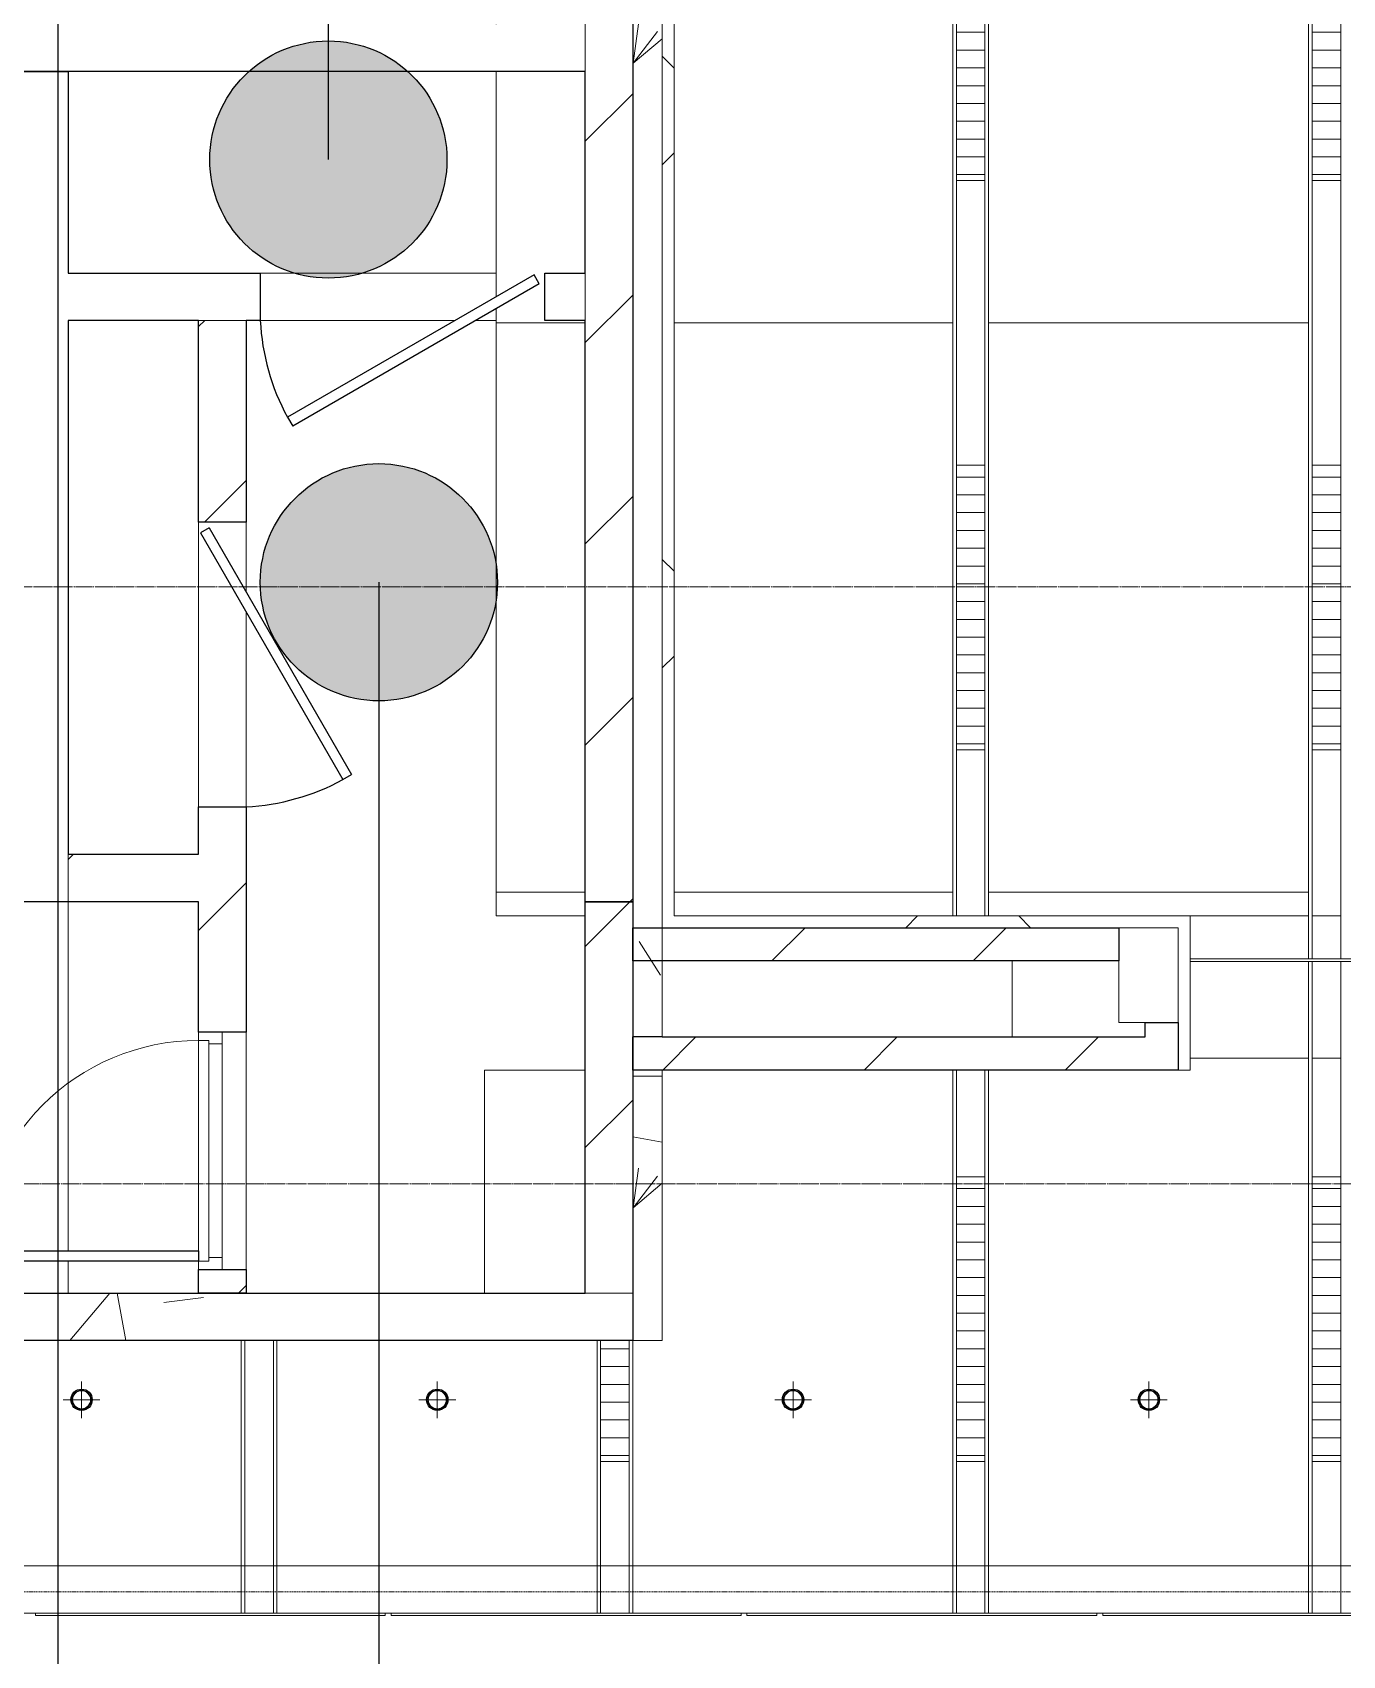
# Model space of a CAD drawing. Header units: millimetres. Extents: x 984 to 425800, y -34355 to 59419.
# Drawn here: x 332210 to 337734, y -20301 to -13459 of the extents above; entities that cross this region are included whole.
import ezdxf

# ---------------------------------------------------------------- set-up
doc = ezdxf.new("R2010")
doc.units = ezdxf.units.MM
doc.linetypes.add('DPA_Grid _ Level 100', pattern=[10, 5.5, -1.6, 1.3, -1.6])
doc.linetypes.add('DPA_Hidden 100', pattern=[7.2, 4.7, -2.5])
for name, color, linetype, lineweight in [('A-COLS-E', 1, 'Continuous', 9), ('A-DETL', 1, 'Continuous', 70), ('A-DETL-GENF', 2, 'Continuous', 35), ('A-DOOR', 3, 'Continuous', 25), ('A-DOOR-E', 2, 'Continuous', 25), ('A-DOOR-FRAM', 3, 'Continuous', 9), ('A-FLOR-E', 2, 'Continuous', 9), ('A-GLAZ-CURT', 2, 'Continuous', 9), ('A-ROOM-IDEN', 3, 'Continuous', 25), ('A-WALL', 5, 'Continuous', 9), ('A-WALL-FNSH', 2, 'Continuous', 9), ('A-WALL-PATT', 1, 'Continuous', 9), ('E-LITE-EQPM', 2, 'Continuous', 9), ('S-GRID', 251, 'Continuous', 9), ('WALL-E', 2, 'Continuous', 9)]:
    doc.layers.add(name, color=color, linetype=linetype, lineweight=lineweight)
pattern_1 = [(45, (1017098.17, 0), (-424.26407, 424.26407), [])]
pattern_2 = [(45, (1017098.2, 0), (-1060.6602, 1060.6602), []), (135, (1017098.2, 0), (-1060.6602, -1060.6602), [])]

# ---------------------------------------------------------------- blocks, each defined once
blk = doc.blocks.new('A3 - _Wall_ Acess Panel 1200x1200-11491779-4110-01 GROUND LEVEL - REFLECTED CEILING PLAN')
at = {"layer": 'A-DOOR-E'}
for p, q in [((-575.9, -55.1), (463.3, 544.9)), ((-554.4, -92.3), (484.8, 507.7)), ((484.8, 507.7), (463.3, 544.9)), ((-575.9, -55.1), (-554.4, -92.3))]:
    blk.add_line(p, q, dxfattribs=at)
blk.add_arc((-350, 53.5), 951.1, 2.80224, 28.55093, dxfattribs=at)
blk = doc.blocks.new('A3 - _Wall_ Acess Panel 1200x1200-11491836-4110-01 GROUND LEVEL - REFLECTED CEILING PLAN')
at = {"layer": 'A-DOOR-E'}
for p, q in [((-575.9, -55.1), (463.3, 544.9)), ((-554.4, -92.3), (484.8, 507.7)), ((484.8, 507.7), (463.3, 544.9)), ((-575.9, -55.1), (-554.4, -92.3))]:
    blk.add_line(p, q, dxfattribs=at)
blk.add_arc((-350, 53.5), 951.1, 2.80224, 28.55093, dxfattribs=at)
blk = doc.blocks.new('DPA_Rectangular - 250 x 400 mm-11978455-4110-01 GROUND LEVEL - REFLECTED CEILING PLAN')
at = {"layer": 'A-COLS-E'}
for p, q in [((-200, -125), (-200, 125)), ((-200, 125), (200, 125)), ((200, 125), (200, -125)), ((200, -125), (-200, -125))]:
    blk.add_line(p, q, dxfattribs=at)
blk = doc.blocks.new('System Panel - Entrance Glazed 12mm-15335807-4110-01 GROUND LEVEL - REFLECTED CEILING PLAN')
at = {"layer": 'A-GLAZ-CURT'}
for p, q in [((-693.75, -6), (-693.75, 6)), ((-693.75, 6), (693.75, 6)), ((693.75, 6), (693.75, -6)), ((693.75, -6), (-693.75, -6))]:
    blk.add_line(p, q, dxfattribs=at)
blk = doc.blocks.new('System Panel - DPA-AR_Metal Ceiling Rectangular Panel-12684575-4110-01 GROUND LEVEL - REFLECTED CEILING PLAN')
at = {"layer": 'A-GLAZ-CURT'}
for p, q in [((-682557.4, -17083), (-682932.4, -17083)), ((-682932.4, -17083), (-682932.4, -17183)), ((-682932.4, -17183), (-682932.4, -17083)), ((-682932.4, -17083), (-682557.4, -17083)), ((-682932.4, -17183), (-682557.4, -17183)), ((-682557.4, -17183), (-682932.4, -17183))]:
    blk.add_line(p, q, dxfattribs=at)
blk = doc.blocks.new('System Panel - DPA-AR_Metal Ceiling Rectangular Panel-12684568-4110-01 GROUND LEVEL - REFLECTED CEILING PLAN')
at = {"layer": 'A-GLAZ-CURT'}
for p, q in [((-682357.4, -17083), (-682357.4, -17183)), ((-682357.4, -17183), (-682357.4, -17083)), ((-681007.4, -17083), (-682182.4, -17083)), ((-682182.4, -17083), (-681007.4, -17083)), ((-681007.4, -17182.9), (-681007.4, -17083)), ((-681007.4, -17083), (-681007.4, -17182.9)), ((-682182.4, -17183), (-681007.4, -17183)), ((-681007.4, -17183), (-682182.4, -17183))]:
    blk.add_line(p, q, dxfattribs=at)
blk = doc.blocks.new('System Panel - DPA-AR_Metal Ceiling Rectangular Panel-12679260-4110-01 GROUND LEVEL - REFLECTED CEILING PLAN')
at = {"layer": 'A-GLAZ-CURT'}
for p, q in [((-682357.4, -12283), (-682357.4, -14683)), ((-682357.4, -14683), (-682357.4, -12283)), ((-682135.9, -12283), (-681007.4, -12283)), ((-681007.4, -12283), (-681007.4, -14683)), ((-681007.4, -14683), (-681007.4, -12598)), ((-682182.4, -14683), (-681007.4, -14683)), ((-681007.4, -14683), (-682182.4, -14683))]:
    blk.add_line(p, q, dxfattribs=at)
blk = doc.blocks.new('System Panel - DPA-AR_Metal Ceiling Rectangular Panel-12683438-4110-01 GROUND LEVEL - REFLECTED CEILING PLAN')
at = {"layer": 'A-GLAZ-CURT'}
for p, q in [((-682557.4, -12283), (-682932.4, -12283)), ((-682932.4, -12283), (-682932.4, -13423)), ((-682932.4, -13423), (-682932.4, -12283)), ((-682932.4, -12283), (-682557.4, -12283)), ((-682932.4, -13623), (-682932.4, -14572.7)), ((-682932.4, -14572.7), (-682932.4, -13623)), ((-682932.4, -14622.4), (-682932.4, -14683)), ((-682932.4, -14683), (-682932.4, -14622.4)), ((-682932.4, -14683), (-682556.6, -14683)), ((-682556.6, -14683), (-682932.4, -14683))]:
    blk.add_line(p, q, dxfattribs=at)
blk = doc.blocks.new('System Panel - DPA-AR_Metal Ceiling Rectangular Panel-V126-4110-01 GROUND LEVEL - REFLECTED CEILING PLAN')
at = {"layer": 'A-GLAZ-CURT'}
for p, q in [((-682357.4, -14683), (-682357.4, -17083)), ((-682357.4, -17083), (-682357.4, -14683)), ((-681007.4, -14683), (-682182.4, -14683)), ((-682182.4, -14683), (-681007.4, -14683)), ((-681007.4, -17083), (-681007.4, -14683)), ((-681007.4, -14683), (-681007.4, -17083)), ((-682182.4, -17083), (-681007.4, -17083)), ((-681007.4, -17083), (-682182.4, -17083))]:
    blk.add_line(p, q, dxfattribs=at)
blk = doc.blocks.new('System Panel - DPA-AR_Metal Ceiling Rectangular Panel-V127-4110-01 GROUND LEVEL - REFLECTED CEILING PLAN')
at = {"layer": 'A-GLAZ-CURT'}
for p, q in [((-682556.6, -14683), (-682932.4, -14683)), ((-682932.4, -14683), (-682932.4, -17083)), ((-682932.4, -17083), (-682932.4, -14683)), ((-682932.4, -14683), (-682556.6, -14683)), ((-682932.4, -17083), (-682557.4, -17083)), ((-682557.4, -17083), (-682932.4, -17083))]:
    blk.add_line(p, q, dxfattribs=at)
blk = doc.blocks.new('System Panel - DPA-AR_Metal Ceiling Rectangular Panel-V128-4110-01 GROUND LEVEL - REFLECTED CEILING PLAN')
at = {"layer": 'A-GLAZ-CURT'}
for p, q in [((-679507.4, -17083), (-680857.4, -17083)), ((-680857.4, -17083), (-680857.4, -17182.9)), ((-680857.4, -17182.9), (-680857.4, -17083)), ((-680857.4, -17083), (-679507.4, -17083)), ((-679507.4, -17183), (-679507.4, -17083)), ((-679507.4, -17083), (-679507.4, -17183)), ((-680857.4, -17183), (-679507.4, -17183)), ((-679507.4, -17183), (-680857.4, -17183))]:
    blk.add_line(p, q, dxfattribs=at)
blk = doc.blocks.new('System Panel - DPA-AR_Metal Ceiling Rectangular Panel-V129-4110-01 GROUND LEVEL - REFLECTED CEILING PLAN')
at = {"layer": 'A-GLAZ-CURT'}
for p, q in [((-680857.4, -12283), (-680857.4, -14683)), ((-680857.4, -14683), (-680857.4, -12283)), ((-680857.4, -12283), (-679507.4, -12283)), ((-679507.4, -12283), (-679507.4, -14683)), ((-679507.4, -14683), (-679507.4, -12598)), ((-680857.4, -14683), (-679507.4, -14683)), ((-679507.4, -14683), (-680857.4, -14683))]:
    blk.add_line(p, q, dxfattribs=at)
blk = doc.blocks.new('DPA_CP_Metal Ceiling Panel - Vertical Panel Entrance-12683665-4110-01 GROUND LEVEL - REFLECTED CEILING PLAN')
at = {"layer": 'A-GLAZ-CURT'}
for p, q in [((-680992.4, -14082.9), (-680872.4, -14082.9)), ((-680992.4, -14082.9), (-680992.4, -15282.9)), ((-680992.4, -14082.9), (-680992.4, -15282.9)), ((-680872.4, -14082.9), (-680992.4, -14082.9)), ((-680992.4, -14082.9), (-680872.4, -14082.9)), ((-680992.4, -15282.9), (-680992.4, -14082.9)), ((-680872.4, -14082.9), (-680872.4, -15282.9)), ((-680872.4, -15282.9), (-680872.4, -14082.9)), ((-680872.4, -14082.9), (-680872.4, -15282.9)), ((-680992.4, -15282.9), (-680872.4, -15282.9)), ((-680992.4, -15282.9), (-680872.4, -15282.9)), ((-680872.4, -15282.9), (-680992.4, -15282.9))]:
    blk.add_line(p, q, dxfattribs=at)
blk = doc.blocks.new('DPA_CP_Metal Ceiling Luminaire - Linear Luminaire Entrance-V130-4110-01 GROUND LEVEL - REFLECTED CEILING PLAN')
at = {"layer": 'A-GLAZ-CURT'}
h = blk.add_hatch(dxfattribs=at)
h.set_pattern_fill('FP_14', color=256, style=0, pattern_type=2)
h.set_pattern_definition([(0, (-679466.046, -16082.944), (0, -75), [])])
h.paths.add_polyline_path([(-680872.4, -16482.9), (-680872.4, -15282.9), (-680992.4, -15282.9), (-680992.4, -16482.9)])
for p, q in [((-680992.4, -15282.9), (-680992.4, -16482.9)), ((-680872.4, -15282.9), (-680992.4, -15282.9)), ((-680992.4, -15282.9), (-680872.4, -15282.9)), ((-680992.4, -16482.9), (-680992.4, -15282.9)), ((-680872.4, -16482.9), (-680872.4, -15282.9)), ((-680872.4, -15282.9), (-680872.4, -16482.9)), ((-680992.4, -16482.9), (-680872.4, -16482.9)), ((-680872.4, -16482.9), (-680992.4, -16482.9))]:
    blk.add_line(p, q, dxfattribs=at)
blk = doc.blocks.new('DPA_CP_Metal Ceiling Panel - Vertical Panel Entrance-12683620-4110-01 GROUND LEVEL - REFLECTED CEILING PLAN')
at = {"layer": 'A-GLAZ-CURT'}
for p, q in [((-680992.4, -16482.9), (-680872.4, -16482.9)), ((-680992.4, -16482.9), (-680992.4, -17182.9)), ((-680992.4, -16482.9), (-680992.4, -17182.9)), ((-680872.4, -16482.9), (-680992.4, -16482.9)), ((-680992.4, -16482.9), (-680872.4, -16482.9)), ((-680992.4, -17182.9), (-680992.4, -16482.9)), ((-680872.4, -16482.9), (-680872.4, -17182.9)), ((-680872.4, -17182.9), (-680872.4, -16482.9)), ((-680872.4, -16482.9), (-680872.4, -17182.9)), ((-680992.4, -17182.9), (-680872.4, -17182.9)), ((-680992.4, -17182.9), (-680872.4, -17182.9)), ((-680872.4, -17182.9), (-680992.4, -17182.9))]:
    blk.add_line(p, q, dxfattribs=at)
blk = doc.blocks.new('System Panel - DPA-AR_Metal Ceiling Rectangular Panel-V131-4110-01 GROUND LEVEL - REFLECTED CEILING PLAN')
at = {"layer": 'A-GLAZ-CURT'}
for p, q in [((-679507.4, -14683), (-680857.4, -14683)), ((-680857.4, -14683), (-680857.4, -17083)), ((-680857.4, -17083), (-680857.4, -14683)), ((-680857.4, -14683), (-679507.4, -14683)), ((-679507.4, -17083), (-679507.4, -14683)), ((-679507.4, -14683), (-679507.4, -17083)), ((-680857.4, -17083), (-679507.4, -17083)), ((-679507.4, -17083), (-680857.4, -17083))]:
    blk.add_line(p, q, dxfattribs=at)
blk = doc.blocks.new('System Panel - DPA-AR_Metal Ceiling Rectangular Panel-16084104-4110-01 GROUND LEVEL - REFLECTED CEILING PLAN')
at = {"layer": 'A-GLAZ-CURT'}
for p, q in [((-681007.4, -17832.9), (-682357.4, -17832.9)), ((-682357.4, -17832.9), (-682357.4, -19923)), ((-682357.4, -20123), (-682357.4, -17832.9)), ((-682357.4, -17832.9), (-681007.4, -17832.9)), ((-681007.4, -19923), (-681007.4, -17832.9)), ((-681007.4, -17832.9), (-681007.4, -20123)), ((-682357.4, -20123), (-681007.4, -20123)), ((-681007.4, -20123), (-682357.4, -20123))]:
    blk.add_line(p, q, dxfattribs=at)
blk = doc.blocks.new('DPA_CP_Metal Ceiling Panel - Vertical Panel Entrance-16084103-4110-01 GROUND LEVEL - REFLECTED CEILING PLAN')
at = {"layer": 'A-GLAZ-CURT'}
for p, q in [((-680992.4, -19483), (-680872.4, -19483)), ((-680992.4, -19483), (-680992.4, -20123)), ((-680992.4, -19483), (-680992.4, -19923)), ((-680872.4, -19483), (-680992.4, -19483)), ((-680992.4, -19483), (-680872.4, -19483)), ((-680992.4, -20123), (-680992.4, -19483)), ((-680872.4, -19483), (-680872.4, -20123)), ((-680872.4, -19923), (-680872.4, -19483)), ((-680872.4, -19483), (-680872.4, -20123)), ((-680992.4, -20123), (-680872.4, -20123)), ((-680992.4, -20123), (-680872.4, -20123)), ((-680872.4, -20123), (-680992.4, -20123))]:
    blk.add_line(p, q, dxfattribs=at)
blk = doc.blocks.new('DPA_CP_Metal Ceiling Panel - Vertical Panel Entrance-12687249-4110-01 GROUND LEVEL - REFLECTED CEILING PLAN')
at = {"layer": 'A-GLAZ-CURT'}
for p, q in [((-680992.4, -17832.9), (-680872.4, -17832.9)), ((-680992.4, -17832.9), (-680992.4, -18283)), ((-680992.4, -17832.9), (-680992.4, -18283)), ((-680872.4, -17832.9), (-680992.4, -17832.9)), ((-680992.4, -17832.9), (-680872.4, -17832.9)), ((-680992.4, -18283), (-680992.4, -17832.9)), ((-680872.4, -17832.9), (-680872.4, -18283)), ((-680872.4, -18283), (-680872.4, -17832.9)), ((-680872.4, -17832.9), (-680872.4, -18283)), ((-680992.4, -18283), (-680872.4, -18283)), ((-680992.4, -18283), (-680872.4, -18283)), ((-680872.4, -18283), (-680992.4, -18283))]:
    blk.add_line(p, q, dxfattribs=at)
blk = doc.blocks.new('DPA_CP_Metal Ceiling Luminaire - Linear Luminaire Entrance-V140-4110-01 GROUND LEVEL - REFLECTED CEILING PLAN')
at = {"layer": 'A-GLAZ-CURT'}
h = blk.add_hatch(dxfattribs=at)
h.set_pattern_fill('FP_16', color=256, style=0, pattern_type=2)
h.set_pattern_definition([(0, (-680966.046, -19082.956), (0, -75), [])])
h.paths.add_polyline_path([(-682492.4, -19483), (-682372.4, -19483), (-682372.4, -18973), (-682492.4, -18973), (-682492.4, -19350.4)])
for p, q in [((-682492.4, -18973), (-682492.4, -19483)), ((-682492.4, -19483), (-682492.4, -18973)), ((-682372.4, -19483), (-682372.4, -18973)), ((-682372.4, -18973), (-682372.4, -19483)), ((-682492.4, -19483), (-682372.4, -19483)), ((-682372.4, -19483), (-682492.4, -19483))]:
    blk.add_line(p, q, dxfattribs=at)
blk = doc.blocks.new('System Panel - DPA-AR_Metal Ceiling Rectangular Panel-16084102-4110-01 GROUND LEVEL - REFLECTED CEILING PLAN')
at = {"layer": 'A-GLAZ-CURT'}
for p, q in [((-682557.4, -17832.9), (-682982.4, -17832.9)), ((-682982.4, -17832.9), (-682982.4, -18773)), ((-682982.4, -18773), (-682982.4, -17832.9)), ((-682982.4, -17832.9), (-682557.4, -17832.9)), ((-682982.4, -18973), (-683857.4, -18973)), ((-683857.4, -18973), (-683857.4, -19923)), ((-683857.4, -20123), (-683857.4, -18973)), ((-683857.4, -18973), (-682982.4, -18973)), ((-682507.4, -19923), (-682507.4, -18973)), ((-682507.4, -18973), (-682507.4, -20123)), ((-683857.4, -20123), (-682507.4, -20123)), ((-682507.4, -20123), (-683857.4, -20123))]:
    blk.add_line(p, q, dxfattribs=at)
blk = doc.blocks.new('System Panel - DPA-AR_Metal Ceiling Rectangular Panel-16084402-4110-01 GROUND LEVEL - REFLECTED CEILING PLAN')
at = {"layer": 'A-GLAZ-CURT'}
for p, q in [((-679507.4, -17783), (-680007.4, -17783)), ((-680007.4, -17783), (-679507.4, -17783)), ((-679507.4, -19923), (-679507.4, -17783)), ((-679507.4, -17783), (-679507.4, -20123)), ((-680757.4, -17832.9), (-680857.4, -17832.9)), ((-680857.4, -17832.9), (-680857.4, -19923)), ((-680857.4, -20123), (-680857.4, -17832.9)), ((-680857.4, -17832.9), (-680757.4, -17832.9)), ((-680857.4, -20123), (-679507.4, -20123)), ((-679507.4, -20123), (-680857.4, -20123))]:
    blk.add_line(p, q, dxfattribs=at)
blk = doc.blocks.new('DPA_CP_Metal Ceiling Panel - Vertical Panel Entrance-12687177-4110-01 GROUND LEVEL - REFLECTED CEILING PLAN')
at = {"layer": 'A-GLAZ-CURT'}
for p, q in [((-679492.4, -17783), (-679372.4, -17783)), ((-679492.4, -17783), (-679492.4, -18283)), ((-679492.4, -17783), (-679492.4, -18283)), ((-679372.4, -17783), (-679492.4, -17783)), ((-679492.4, -17783), (-679372.4, -17783)), ((-679492.4, -18283), (-679492.4, -17783)), ((-679372.4, -17783), (-679372.4, -18283)), ((-679372.4, -18283), (-679372.4, -17783)), ((-679372.4, -17783), (-679372.4, -18283)), ((-679492.4, -18283), (-679372.4, -18283)), ((-679492.4, -18283), (-679372.4, -18283)), ((-679372.4, -18283), (-679492.4, -18283))]:
    blk.add_line(p, q, dxfattribs=at)
blk = doc.blocks.new('DPA_CP_Metal Ceiling Panel - Vertical Panel Entrance-16084011-4110-01 GROUND LEVEL - REFLECTED CEILING PLAN')
at = {"layer": 'A-GLAZ-CURT'}
for p, q in [((-683992.4, -18973), (-683872.4, -18973)), ((-683992.4, -18973), (-683992.4, -20123)), ((-683992.4, -18973), (-683992.4, -19923)), ((-683872.4, -18973), (-683992.4, -18973)), ((-683992.4, -18973), (-683872.4, -18973)), ((-683992.4, -20123), (-683992.4, -18973)), ((-683872.4, -18973), (-683872.4, -20123)), ((-683872.4, -19923), (-683872.4, -18973)), ((-683872.4, -18973), (-683872.4, -20123)), ((-683992.4, -20123), (-683872.4, -20123)), ((-683992.4, -20123), (-683872.4, -20123)), ((-683872.4, -20123), (-683992.4, -20123))]:
    blk.add_line(p, q, dxfattribs=at)
blk = doc.blocks.new('D1 - D1-12676964-4110-01 GROUND LEVEL - REFLECTED CEILING PLAN')
at = {"layer": 'A-DETL-GENF', "lineweight": 25}
for radius in [45, 40]:
    blk.add_circle((0, 0), radius, dxfattribs=at)
at = {"layer": 'E-LITE-EQPM'}
for p, q in [((0, 77.5), (0, -77.5)), ((-77.5, 0), (77.5, 0))]:
    blk.add_line(p, q, dxfattribs=at)
blk.add_circle((0, 0), 38, dxfattribs=at)
blk = doc.blocks.new('DPA_DR-SG-SW - D1_1000x2150 mm-18914721-4110-01 GROUND LEVEL - REFLECTED CEILING PLAN')
at = {"layer": 'A-DOOR'}
for p, q in [((422, -106.35), (465, -106.35)), ((422, -1036.35), (422, -106.35)), ((465, -106.35), (465, -1036.35)), ((465, -1036.35), (422, -1036.35))]:
    blk.add_line(p, q, dxfattribs=at)
at = {"layer": 'A-DOOR-E', "lineweight": 9}
blk.add_arc((465, -106.35), 930, 180, 270, dxfattribs=at)
at = {"layer": 'A-DOOR-FRAM'}
for p, q in [((-500, -6.35), (500, -6.35)), ((-500, -106.35), (-500, -6.35)), ((-450, -6.35), (-500, -6.35)), ((-500, -106.35), (-500, -6.35)), ((-465, -106.35), (-465, -63.35)), ((-465, -63.35), (-450, -63.35)), ((-465, -63.35), (-465, -106.35)), ((465, -63.35), (-465, -63.35)), ((-450, -6.35), (-450, -63.35)), ((-450, -6.35), (-450, -63.35)), ((450, -6.35), (-450, -6.35)), ((-450, -63.35), (450, -63.35)), ((450, -63.35), (450, -6.35)), ((450, -6.35), (500, -6.35)), ((450, -63.35), (450, -6.35)), ((465, -63.35), (450, -63.35)), ((465, -106.35), (465, -63.35)), ((465, -106.35), (465, -63.35)), ((500, -6.35), (500, -106.35)), ((500, -6.35), (500, -106.35)), ((-500, -106.35), (-465, -106.35)), ((500, -106.35), (-500, -106.35)), ((-465, -106.35), (465, -106.35)), ((500, -106.35), (465, -106.35))]:
    blk.add_line(p, q, dxfattribs=at)
blk = doc.blocks.new('DPA_CP_Metal Ceiling Panel - Vertical Panel Entrance-V183-4110-01 GROUND LEVEL - REFLECTED CEILING PLAN')
at = {"layer": 'A-GLAZ-CURT'}
for p, q in [((-676492.4, -17183), (-676372.4, -17183)), ((-676492.4, -17183), (-676492.4, -17363.9)), ((-676492.4, -17183), (-676492.4, -17363.9)), ((-676372.4, -17183), (-676492.4, -17183)), ((-676492.4, -17183), (-676372.4, -17183)), ((-676492.4, -17363.9), (-676492.4, -17183)), ((-676372.4, -17183), (-676372.4, -17363.9)), ((-676372.4, -17363.9), (-676372.4, -17183)), ((-676372.4, -17183), (-676372.4, -17363.9)), ((-676492.4, -17375.9), (-676492.4, -17783)), ((-676492.4, -17375.9), (-676492.4, -17783)), ((-676492.4, -17783), (-676492.4, -17375.9)), ((-676372.4, -17375.9), (-676372.4, -17783)), ((-676372.4, -17783), (-676372.4, -17375.9)), ((-676372.4, -17375.9), (-676372.4, -17783)), ((-676492.4, -17783), (-676372.4, -17783)), ((-676492.4, -17783), (-676372.4, -17783)), ((-676372.4, -17783), (-676492.4, -17783))]:
    blk.add_line(p, q, dxfattribs=at)
blk = doc.blocks.new('System Panel - DPA-AR_Metal Ceiling Rectangular Panel-16084105-4110-01 GROUND LEVEL - REFLECTED CEILING PLAN')
at = {"layer": 'A-GLAZ-CURT'}
for p, q in [((-679507.4, -17183), (-680757.4, -17183)), ((-680757.4, -17183), (-679507.4, -17183)), ((-679507.4, -17363.9), (-679507.4, -17183)), ((-679507.4, -17183), (-679507.4, -17363.9)), ((-680757.4, -17373), (-680757.4, -17692.9)), ((-680757.4, -17692.9), (-680757.4, -17373)), ((-679507.4, -17783), (-679507.4, -17375.9)), ((-679507.4, -17375.9), (-679507.4, -17783)), ((-680007.4, -17783), (-679507.4, -17783)), ((-679507.4, -17783), (-680007.4, -17783))]:
    blk.add_line(p, q, dxfattribs=at)
blk = doc.blocks.new('System Panel - DPA-AR_Metal Ceiling Rectangular Panel-16084010-4110-01 GROUND LEVEL - REFLECTED CEILING PLAN')
at = {"layer": 'A-GLAZ-CURT'}
for p, q in [((-691507.4, -18973), (-692857.4, -18973)), ((-692857.4, -18973), (-692857.4, -19923)), ((-692857.4, -20123), (-692857.4, -18973)), ((-692857.4, -18973), (-691507.4, -18973)), ((-691507.4, -19923), (-691507.4, -18973)), ((-691507.4, -18973), (-691507.4, -20123)), ((-692857.4, -20123), (-691507.4, -20123)), ((-691507.4, -20123), (-692857.4, -20123))]:
    blk.add_line(p, q, dxfattribs=at)

msp = doc.modelspace()

# ---------------------------------------------------------------- hatches: boundary and pattern name
at = {"layer": 'A-ROOM-IDEN'}
h = msp.add_hatch(color=256, dxfattribs=at)
edge = h.paths.add_edge_path()
edge.add_arc((333457.8, -13994.3), 500, 0, 360)
h = msp.add_hatch(color=256, dxfattribs=at)
edge = h.paths.add_edge_path()
edge.add_arc((333670.7, -15776.4), 500, 0, 360)
at = {"layer": 'A-WALL-PATT'}
h = msp.add_hatch(dxfattribs=at)
h.set_pattern_fill('FP_2', color=256, style=0, pattern_type=2)
h.set_pattern_definition(pattern_1)
h.paths.add_polyline_path([(334740.8, -17123), (334740.8, -9323), (334540.8, -9323), (334540.8, -17123)])
h = msp.add_hatch(dxfattribs=at)
h.set_pattern_fill('FP_4', color=256, angle=130, style=0, pattern_type=2)
h.set_pattern_definition([(40, (334740.8, -13590.5), (-318.8, 3643.7), [381, -4191]), (95, (334740.8, -13590.5), (3821, -705), [304.8, -3352.8]), (349.55, (334714.2, -13287), (3502.3, 2938.9), [323.8, -3561.8]), (43.82, (335757, -13590.5), (-841, 5421.6), [571.5, -6286.5]), (353.36, (335686.7, -13138.7), (4948.6, 4748), [485.7, -5342.7]), (98.82, (335757, -13590.5), (4948.5, 4748), [457.2, -5029.2]), (69, (335502.8, -13082.5), (-2045.3, 3032.3), [381, -4191]), (124, (335502.8, -13082.5), (3683.8, 1236), [304.8, -3352.8]), (18.55, (335332.4, -12829.8), (1638.4, 4268.3), [323.8, -3561.8]), (52.5, (334740.8, -13590.5), (1691.1, 61.77), [167.64, -3144.5, 167.64, -6601.46]), (52.5, (334740.8, -13590.5), (1691.1, 61.77), [-3479.8, -3235.96, 167.64, -3197.86]), (82.5, (334740.8, -13590.5), (2003.6, 1336.4), [167.64, -1772.9, 167.64, -4351]), (82.5, (334740.8, -13590.5), (2003.6, 1336.4), [-2108.2, -3068.3, 167.64, -1115.06]), (122.5, (334740.8, -14723.3), (-114.58, 2711.82), [167.64, -1102.36, 167.64, -9052.56]), (122.5, (334740.8, -14723.3), (-114.58, 2711.82), [-1437.64, -3794.76, 167.64, -5090.16]), (132.5, (334740.8, -15231.3), (508.5, 2962.6), [167.64, -1483.36, 167.64, -6197.6]), (132.5, (334740.8, -15231.3), (508.5, 2962.6), [-1818.64, -2463.8, 167.64, -3566.16])])
h.paths.add_polyline_path([(334740.8, -17858), (334865.8, -17858), (334865.8, -17832.9), (334740.8, -17832.9)])
h.paths.add_polyline_path([(334740.8, -17692.9), (334865.8, -17692.9), (334865.8, -9523), (334740.8, -9523), (334740.8, -16228.2)])
h = msp.add_hatch(dxfattribs=at)
h.set_pattern_fill('FP_7', color=256, style=0, pattern_type=2)
h.set_pattern_definition(pattern_2)
h.paths.add_polyline_path([(334865.8, -17233), (334915.8, -17233), (334915.8, -12289.3), (334889.3, -12230.1), (334878.7, -12230.1), (334878.7, -12206.4), (334865.8, -12177.4), (334865.8, -16228.2)])
h.paths.add_polyline_path([(334915.8, -12179), (334915.8, -11483), (334865.8, -11483), (334867.5, -12163.4), (334901.9, -12148)])
h = msp.add_hatch(dxfattribs=at)
h.set_pattern_fill('FP_2', color=256, style=0, pattern_type=2)
h.set_pattern_definition(pattern_1)
h.paths.add_polyline_path([(332953.8, -18773), (333110.8, -18773), (333110.8, -18673), (332910.8, -18673), (332910.8, -18773)])
h.paths.add_polyline_path([(332910.8, -17673), (333110.8, -17673), (333110.8, -16723), (332910.8, -16723), (332910.8, -17123)])
h.paths.add_polyline_path([(332910.8, -15523), (333110.8, -15523), (333110.8, -14673), (332910.8, -14673), (332910.8, -15447.6)])
h = msp.add_hatch(dxfattribs=at)
h.set_pattern_fill('FP_2', color=256, style=0, pattern_type=2)
h.set_pattern_definition(pattern_1)
h.paths.add_polyline_path([(332910.8, -17123), (332910.8, -16923), (332360.8, -16923), (332360.8, -17123)])
h = msp.add_hatch(dxfattribs=at)
h.set_pattern_fill('FP_2', color=256, style=0, pattern_type=2)
h.set_pattern_definition(pattern_1)
h.paths.add_polyline_path([(334740.8, -18773), (334740.8, -17123), (334540.8, -17123), (334540.8, -18773)])
h = msp.add_hatch(dxfattribs=at)
h.set_pattern_fill('FP_2', color=256, style=0, pattern_type=2)
h.set_pattern_definition(pattern_1)
h.paths.add_polyline_path([(336790.8, -17373), (336790.8, -17233), (334740.8, -17233), (334740.8, -17373), (335005.6, -17373)])
h = msp.add_hatch(dxfattribs=at)
h.set_pattern_fill('FP_7', color=256, style=0, pattern_type=2)
h.set_pattern_definition(pattern_2)
h.paths.add_polyline_path([(337090.8, -17232.9), (337090.8, -17182.9), (334915.8, -17182.9), (334915.8, -17232.9), (337040.8, -17232.9)])
h = msp.add_hatch(dxfattribs=at)
h.set_pattern_fill('FP_2', color=256, style=0, pattern_type=2)
h.set_pattern_definition(pattern_1)
h.paths.add_polyline_path([(335005.6, -17832.9), (336900.8, -17832.9), (336900.8, -17692.9), (334740.8, -17692.9), (334740.8, -17832.9), (334865.8, -17832.9)])
h = msp.add_hatch(dxfattribs=at)
h.set_pattern_fill('FP_3', color=256, angle=130, style=0, pattern_type=2)
h.set_pattern_definition([(40, (334740.8, -18415.5), (-318.8, 3643.7), [381, -4191]), (95, (334740.8, -18415.5), (3821, -705), [304.8, -3352.8]), (349.55, (334714.2, -18112), (3502.3, 2939), [323.8, -3561.8]), (43.82, (335757, -18415.5), (-841, 5421.6), [571.5, -6286.5]), (353.36, (335686.7, -17963.7), (4948.6, 4748), [485.7, -5342.7]), (98.82, (335757, -18415.5), (4948.5, 4748), [457.2, -5029.2]), (69, (335502.8, -17907.5), (-2045.3, 3032.3), [381, -4191]), (124, (335502.8, -17907.5), (3683.8, 1236), [304.8, -3352.8]), (18.55, (335332.4, -17654.8), (1638.4, 4268.3), [323.8, -3561.8]), (52.5, (334740.8, -18415.5), (1691.1, 61.8), [167.64, -3144.5, 167.64, -6601.46]), (52.5, (334740.8, -18415.5), (1691.1, 61.8), [-3479.8, -3235.96, 167.64, -3197.86]), (82.5, (334740.8, -18415.5), (2003.6, 1336.4), [167.64, -1772.9, 167.64, -4351]), (82.5, (334740.8, -18415.5), (2003.6, 1336.4), [-2108.2, -3068.3, 167.64, -1115.06]), (122.5, (334740.8, -19548.3), (-114.6, 2711.8), [167.64, -1102.36, 167.64, -9052.56]), (122.5, (334740.8, -19548.3), (-114.6, 2711.8), [-1437.64, -3794.76, 167.64, -5090.16]), (132.5, (334740.8, -20056.3), (508.5, 2962.6), [167.6, -1483.4, 167.6, -6197.6]), (132.5, (334740.8, -20056.3), (508.5, 2962.6), [-1818.6, -2463.8, 167.6, -3566.2])])
h.paths.add_polyline_path([(334865.8, -18973), (334865.8, -17858), (334740.8, -17858), (334740.8, -18973)])
h = msp.add_hatch(dxfattribs=at)
h.set_pattern_fill('FP_1', color=256, style=0, pattern_type=2)
h.set_pattern_definition([(50, (1017098.2, 0), (3643.682, -318.781), [381, -4191]), (355, (1017098, 0), (-704.856, 3821.136), [304.8, -3352.8]), (100.451, (1017401.8, -26.6), (2938.852, 3502.332), [323.8, -3561.801]), (46.184, (1017098, 1016), (5421.58, -840.856), [571.5, -6286.5]), (96.636, (1017550, 946), (4748.05, 4948.55), [485.7, -5342.7]), (351.184, (1017098, 1016), (4748.1, 4948.506), [457.2, -5029.2]), (21, (1017606.2, 762), (3032.288, -2045.304), [381, -4191]), (326, (1017606, 762), (1236.042, 3683.762), [304.8, -3352.8]), (71.451, (1017859, 591.6), (4268.343, 1638.425), [323.8, -3561.801]), (37.5, (1017098.2, 0), (61.772, 1691.1008), [167.64, -3144.52, 167.64, -3235.96, -3365.5]), (37.5, (1017098.2, 0), (61.772, 1691.1008), [-6715.76, 167.64, -3197.86]), (7.5, (1017098.2, 0), (1336.3933, 2003.6115), [167.64, -1772.92, 167.64, -3068.32, -1282.7]), (7.5, (1017098.2, 0), (1336.3933, 2003.6115), [-5176.52, 167.64, -1115.06]), (327.5, (1015965.3, 0), (2711.8178, -114.5786), [167.64, -1102.36, 167.64, -3794.76, -5257.8]), (327.5, (1015965.3, 0), (2711.8178, -114.5786), [-5232.4, 167.64, -5090.16]), (317.5, (1015457.3, 0), (2962.586, 508.5334), [167.64, -1483.36, 167.64, -2463.8, -3733.8]), (317.5, (1015457.3, 0), (2962.586, 508.5334), [-4282.44, 167.64, -3566.16])])
h.paths.add_polyline_path([(334740.8, -18973), (334740.8, -18773), (323892.8, -18773), (323892.8, -18973), (333552.8, -18973)])

# ---------------------------------------------------------------- linework, layer by layer
at = {"layer": 'A-DETL', "linetype": 'DPA_Hidden 100', "lineweight": 9}
msp.add_line((317960.8, -20033), (364775.8, -20033), dxfattribs=at)
at = {"layer": 'A-FLOR-E'}
for p, q in [((329510.8, -17123), (332360.8, -17123)), ((332360.8, -17123), (332360.8, -18595)), ((332360.8, -18638), (332360.8, -18773)), ((332360.8, -18773), (329510.8, -18773)), ((357037.3, -20123), (323792.8, -20123)), ((323792.8, -20123), (357037.3, -20123))]:
    msp.add_line(p, q, dxfattribs=at)
at = {"layer": 'A-ROOM-IDEN'}
for p, q in [((333457.8, -13994.3), (333474.8, -1402.2)), ((332317.7, -11693.4), (332317.7, -33580.5)), ((333670.7, -15776.4), (333670.7, -31203.1))]:
    msp.add_line(p, q, dxfattribs=at)
for centre in [(333457.8, -13994.3), (333670.7, -15776.4)]:
    msp.add_circle(centre, 500, dxfattribs=at)
at = {"layer": 'A-WALL', "color": 7, "lineweight": 25}
for p, q in [((334740.8, -13323), (334740.8, -17123)), ((334540.8, -13623), (330230.8, -13623)), ((332160.8, -13623), (332360.8, -13623)), ((332360.8, -13623), (332360.8, -14473)), ((334540.8, -14473), (334540.8, -13623)), ((332360.8, -14473), (333170.8, -14473)), ((333170.8, -14473), (333170.8, -14573)), ((334370.8, -14573), (334370.8, -14473)), ((334370.8, -14473), (334540.8, -14473)), ((333170.8, -14573), (333170.8, -14673)), ((334370.8, -14673), (334370.8, -14573)), ((332360.8, -14673), (332360.8, -16923)), ((332910.8, -14673), (332360.8, -14673)), ((332910.8, -15523), (332910.8, -14673)), ((333170.8, -14673), (333110.8, -14673)), ((333110.8, -14673), (333110.8, -15523)), ((334540.8, -14673), (334370.8, -14673)), ((334540.8, -17123), (334540.8, -14673)), ((333010.8, -15523), (332910.8, -15523)), ((333110.8, -15523), (333010.8, -15523)), ((332910.8, -16923), (332910.8, -16723)), ((332910.8, -16723), (333010.8, -16723)), ((333010.8, -16723), (333110.8, -16723)), ((333110.8, -16723), (333110.8, -17673)), ((332360.8, -16923), (332910.8, -16923)), ((332360.8, -17123), (332160.8, -17123)), ((332910.8, -17123), (332360.8, -17123)), ((332910.8, -17673), (332910.8, -17123)), ((334540.8, -18773), (334540.8, -17123)), ((334540.8, -17123), (334740.8, -17123)), ((334740.8, -17123), (334540.8, -17123)), ((334740.8, -17123), (334740.8, -18773)), ((334740.8, -17373), (334740.8, -17233)), ((334740.8, -17233), (336790.8, -17233)), ((336790.8, -17233), (336790.8, -17373)), ((336790.8, -17373), (334740.8, -17373)), ((336900.8, -17692.9), (336900.8, -17633)), ((336900.8, -17633), (337040.8, -17633)), ((337040.8, -17633), (337040.8, -17832.9)), ((333010.8, -17673), (332910.8, -17673)), ((333110.8, -17673), (333010.8, -17673)), ((334740.8, -17832.9), (334740.8, -17692.9)), ((334865.8, -17692.9), (334740.8, -17692.9)), ((334865.8, -17692.9), (336900.8, -17692.9)), ((334865.8, -17832.9), (334740.8, -17832.9)), ((336900.8, -17832.9), (334865.8, -17832.9)), ((337040.8, -17832.9), (336900.8, -17832.9)), ((332910.8, -18773), (332910.8, -18673)), ((332910.8, -18673), (333010.8, -18673)), ((333010.8, -18673), (333110.8, -18673)), ((333110.8, -18673), (333110.8, -18773)), ((323892.8, -18773), (334540.8, -18773)), ((333010.8, -18773), (332910.8, -18773)), ((333110.8, -18773), (333010.8, -18773)), ((334740.8, -18773), (334740.8, -18973)), ((334740.8, -18973), (323892.8, -18973))]:
    msp.add_line(p, q, dxfattribs=at)
at = {"layer": 'A-WALL'}
for p, q in [((334865.8, -13323), (334865.8, -17233)), ((334865.8, -17233), (334865.8, -13323)), ((334540.8, -13423), (334540.8, -13623)), ((334540.8, -14473), (334540.8, -14573)), ((334540.8, -14573), (334540.8, -14673)), ((332910.8, -14673), (333010.8, -14673)), ((333010.8, -14673), (333110.8, -14673)), ((332360.8, -17123), (332360.8, -16923)), ((334740.8, -18773), (334540.8, -18773))]:
    msp.add_line(p, q, dxfattribs=at)
at = {"layer": 'A-WALL-FNSH', "color": 250}
for p, q in [((334740.8, -17692.9), (334740.8, -13323)), ((334915.8, -13323), (334915.8, -17182.9)), ((334865.8, -17233), (334865.8, -17692.9)), ((334915.8, -17233), (334865.8, -17233)), ((334915.8, -17182.9), (337090.8, -17182.9)), ((337040.8, -17232.9), (334915.8, -17232.9)), ((337040.8, -17832.9), (337040.8, -17232.9)), ((337090.8, -17182.9), (337090.8, -17232.9)), ((337090.8, -17232.9), (337090.8, -17832.9)), ((334740.8, -17858), (334740.8, -17832.9)), ((334740.8, -18973), (334740.8, -17858)), ((334740.8, -17858), (334865.8, -17858)), ((334865.8, -17858), (334740.8, -17858)), ((334865.8, -17832.9), (334865.8, -17858)), ((334865.8, -17858), (334865.8, -18973)), ((337090.8, -17832.9), (337040.8, -17832.9)), ((334865.8, -18973), (334740.8, -18973))]:
    msp.add_line(p, q, dxfattribs=at)
at = {"layer": 'S-GRID', "linetype": 'DPA_Grid _ Level 100'}
for p, q in [((413949.6, -15796), (59238.8, -15796)), ((307000.7, -18313), (415577.1, -18313))]:
    msp.add_line(p, q, dxfattribs=at)
at = {"layer": 'WALL-E'}
for p, q in [((333170.8, -14473), (333170.8, -14673)), ((334165.8, -14473), (333170.8, -14473)), ((333170.8, -14673), (333992.1, -14673)), ((334078.2, -14673), (334165.8, -14673)), ((332910.8, -15523), (333110.8, -15523)), ((332910.8, -15523), (332910.8, -16723)), ((333110.8, -15815.6), (333110.8, -15523)), ((333110.8, -16723), (333110.8, -15901.6)), ((332910.8, -16723), (333110.8, -16723)), ((332910.8, -17673), (333110.8, -17673)), ((332910.8, -17673), (332910.8, -18673)), ((333110.8, -18673), (333110.8, -17673)), ((332910.8, -18673), (333110.8, -18673)), ((356962.3, -19923), (323892.8, -19923)), ((323692.8, -20123), (356962.3, -20123)), ((356962.3, -20123), (323692.8, -20123)), ((332222.8, -20123), (333697.8, -20123)), ((333697.8, -20123), (332222.8, -20123)), ((332222.8, -20133), (332222.8, -20123)), ((332222.8, -20123), (332222.8, -20133)), ((332222.8, -20133), (333697.8, -20133)), ((333697.8, -20133), (332222.8, -20133)), ((333697.8, -20123), (333697.8, -20133)), ((333697.8, -20133), (333697.8, -20123)), ((333722.8, -20123), (335197.8, -20123)), ((335197.8, -20123), (333722.8, -20123)), ((333722.8, -20133), (333722.8, -20123)), ((333722.8, -20123), (333722.8, -20133)), ((333722.8, -20133), (335197.8, -20133)), ((335197.8, -20133), (333722.8, -20133)), ((335197.8, -20123), (335197.8, -20133)), ((335197.8, -20133), (335197.8, -20123)), ((335222.8, -20123), (336697.8, -20123)), ((336697.8, -20123), (335222.8, -20123)), ((335222.8, -20133), (335222.8, -20123)), ((335222.8, -20123), (335222.8, -20133)), ((335222.8, -20133), (336697.8, -20133)), ((336697.8, -20133), (335222.8, -20133)), ((336697.8, -20123), (336697.8, -20133)), ((336697.8, -20133), (336697.8, -20123)), ((336722.8, -20123), (338197.8, -20123)), ((338197.8, -20123), (336722.8, -20123)), ((336722.8, -20133), (336722.8, -20123)), ((336722.8, -20123), (336722.8, -20133)), ((336722.8, -20133), (338197.8, -20133)), ((338197.8, -20133), (336722.8, -20133))]:
    msp.add_line(p, q, dxfattribs=at)

# ---------------------------------------------------------------- block references
at = {"layer": 'A-COLS-E', "rotation": 269.999999999999}
msp.add_blockref('DPA_Rectangular - 250 x 400 mm-11978455-4110-01 GROUND LEVEL - REFLECTED CEILING PLAN', (336915.8, -17433), dxfattribs=at)
at = {"layer": 'A-DOOR-E'}
for name, p, rotation in [('A3 - _Wall_ Acess Panel 1200x1200-11491836-4110-01 GROUND LEVEL - REFLECTED CEILING PLAN', (333770.8, -14573), 180), ('A3 - _Wall_ Acess Panel 1200x1200-11491779-4110-01 GROUND LEVEL - REFLECTED CEILING PLAN', (333010.8, -16123), 270), ('DPA_DR-SG-SW - D1_1000x2150 mm-18914721-4110-01 GROUND LEVEL - REFLECTED CEILING PLAN', (333017.1, -18173), 270)]:
    msp.add_blockref(name, p, dxfattribs=dict(at, rotation=rotation))
at = {"layer": 'A-GLAZ-CURT'}
for name, p in [('System Panel - DPA-AR_Metal Ceiling Rectangular Panel-12683438-4110-01 GROUND LEVEL - REFLECTED CEILING PLAN', (1017098.2, 0)), ('System Panel - DPA-AR_Metal Ceiling Rectangular Panel-12679260-4110-01 GROUND LEVEL - REFLECTED CEILING PLAN', (1017098.2, 0)), ('System Panel - DPA-AR_Metal Ceiling Rectangular Panel-V129-4110-01 GROUND LEVEL - REFLECTED CEILING PLAN', (1017098.2, 0)), ('DPA_CP_Metal Ceiling Luminaire - Linear Luminaire Entrance-V130-4110-01 GROUND LEVEL - REFLECTED CEILING PLAN', (1017098.2, 2400)), ('DPA_CP_Metal Ceiling Luminaire - Linear Luminaire Entrance-V130-4110-01 GROUND LEVEL - REFLECTED CEILING PLAN', (1018598.2, 2400)), ('DPA_CP_Metal Ceiling Panel - Vertical Panel Entrance-12683665-4110-01 GROUND LEVEL - REFLECTED CEILING PLAN', (1017098.2, 0)), ('DPA_CP_Metal Ceiling Panel - Vertical Panel Entrance-12683665-4110-01 GROUND LEVEL - REFLECTED CEILING PLAN', (1018598.2, 0)), ('System Panel - DPA-AR_Metal Ceiling Rectangular Panel-V127-4110-01 GROUND LEVEL - REFLECTED CEILING PLAN', (1017098.2, 0)), ('System Panel - DPA-AR_Metal Ceiling Rectangular Panel-V126-4110-01 GROUND LEVEL - REFLECTED CEILING PLAN', (1017098.2, 0)), ('System Panel - DPA-AR_Metal Ceiling Rectangular Panel-V131-4110-01 GROUND LEVEL - REFLECTED CEILING PLAN', (1017098.2, 0)), ('DPA_CP_Metal Ceiling Luminaire - Linear Luminaire Entrance-V130-4110-01 GROUND LEVEL - REFLECTED CEILING PLAN', (1017098.2, 0)), ('DPA_CP_Metal Ceiling Luminaire - Linear Luminaire Entrance-V130-4110-01 GROUND LEVEL - REFLECTED CEILING PLAN', (1018598.2, 0)), ('DPA_CP_Metal Ceiling Panel - Vertical Panel Entrance-12683620-4110-01 GROUND LEVEL - REFLECTED CEILING PLAN', (1017098.2, 0)), ('DPA_CP_Metal Ceiling Panel - Vertical Panel Entrance-12683620-4110-01 GROUND LEVEL - REFLECTED CEILING PLAN', (1018598.2, 0)), ('System Panel - DPA-AR_Metal Ceiling Rectangular Panel-12684575-4110-01 GROUND LEVEL - REFLECTED CEILING PLAN', (1017098.2, 0)), ('System Panel - DPA-AR_Metal Ceiling Rectangular Panel-12684568-4110-01 GROUND LEVEL - REFLECTED CEILING PLAN', (1017098.2, 0)), ('System Panel - DPA-AR_Metal Ceiling Rectangular Panel-V128-4110-01 GROUND LEVEL - REFLECTED CEILING PLAN', (1017098.2, 0)), ('System Panel - DPA-AR_Metal Ceiling Rectangular Panel-16084105-4110-01 GROUND LEVEL - REFLECTED CEILING PLAN', (1017098.2, 0)), ('DPA_CP_Metal Ceiling Panel - Vertical Panel Entrance-V183-4110-01 GROUND LEVEL - REFLECTED CEILING PLAN', (1014098.2, 0)), ('System Panel - DPA-AR_Metal Ceiling Rectangular Panel-16084402-4110-01 GROUND LEVEL - REFLECTED CEILING PLAN', (1017098.2, 0)), ('DPA_CP_Metal Ceiling Panel - Vertical Panel Entrance-12687177-4110-01 GROUND LEVEL - REFLECTED CEILING PLAN', (1017098.2, 0)), ('System Panel - DPA-AR_Metal Ceiling Rectangular Panel-16084102-4110-01 GROUND LEVEL - REFLECTED CEILING PLAN', (1017098.2, 0)), ('System Panel - DPA-AR_Metal Ceiling Rectangular Panel-16084104-4110-01 GROUND LEVEL - REFLECTED CEILING PLAN', (1017098.2, 0)), ('DPA_CP_Metal Ceiling Panel - Vertical Panel Entrance-12687249-4110-01 GROUND LEVEL - REFLECTED CEILING PLAN', (1017098.2, 0)), ('DPA_CP_Metal Ceiling Luminaire - Linear Luminaire Entrance-V130-4110-01 GROUND LEVEL - REFLECTED CEILING PLAN', (1017098.2, -3000)), ('DPA_CP_Metal Ceiling Luminaire - Linear Luminaire Entrance-V130-4110-01 GROUND LEVEL - REFLECTED CEILING PLAN', (1018598.2, -3000)), ('System Panel - DPA-AR_Metal Ceiling Rectangular Panel-16084010-4110-01 GROUND LEVEL - REFLECTED CEILING PLAN', (1024598.2, 0)), ('DPA_CP_Metal Ceiling Panel - Vertical Panel Entrance-16084011-4110-01 GROUND LEVEL - REFLECTED CEILING PLAN', (1017098.2, 0)), ('DPA_CP_Metal Ceiling Luminaire - Linear Luminaire Entrance-V140-4110-01 GROUND LEVEL - REFLECTED CEILING PLAN', (1017098.2, 0)), ('DPA_CP_Metal Ceiling Panel - Vertical Panel Entrance-16084103-4110-01 GROUND LEVEL - REFLECTED CEILING PLAN', (1015598.2, 0)), ('DPA_CP_Metal Ceiling Panel - Vertical Panel Entrance-16084103-4110-01 GROUND LEVEL - REFLECTED CEILING PLAN', (1017098.2, 0)), ('DPA_CP_Metal Ceiling Panel - Vertical Panel Entrance-16084103-4110-01 GROUND LEVEL - REFLECTED CEILING PLAN', (1018598.2, 0))]:
    msp.add_blockref(name, p, dxfattribs=at)
at = {"layer": 'A-GLAZ-CURT', "rotation": 180}
msp.add_blockref('System Panel - Entrance Glazed 12mm-15335807-4110-01 GROUND LEVEL - REFLECTED CEILING PLAN', (337784.5, -17369.9), dxfattribs=at)
at = {"layer": 'E-LITE-EQPM'}
for p in [(332417.1, -19223), (333917.1, -19223), (335417.1, -19223), (336917.1, -19223)]:
    msp.add_blockref('D1 - D1-12676964-4110-01 GROUND LEVEL - REFLECTED CEILING PLAN', p, dxfattribs=at)

doc.saveas('drawing.dxf')
